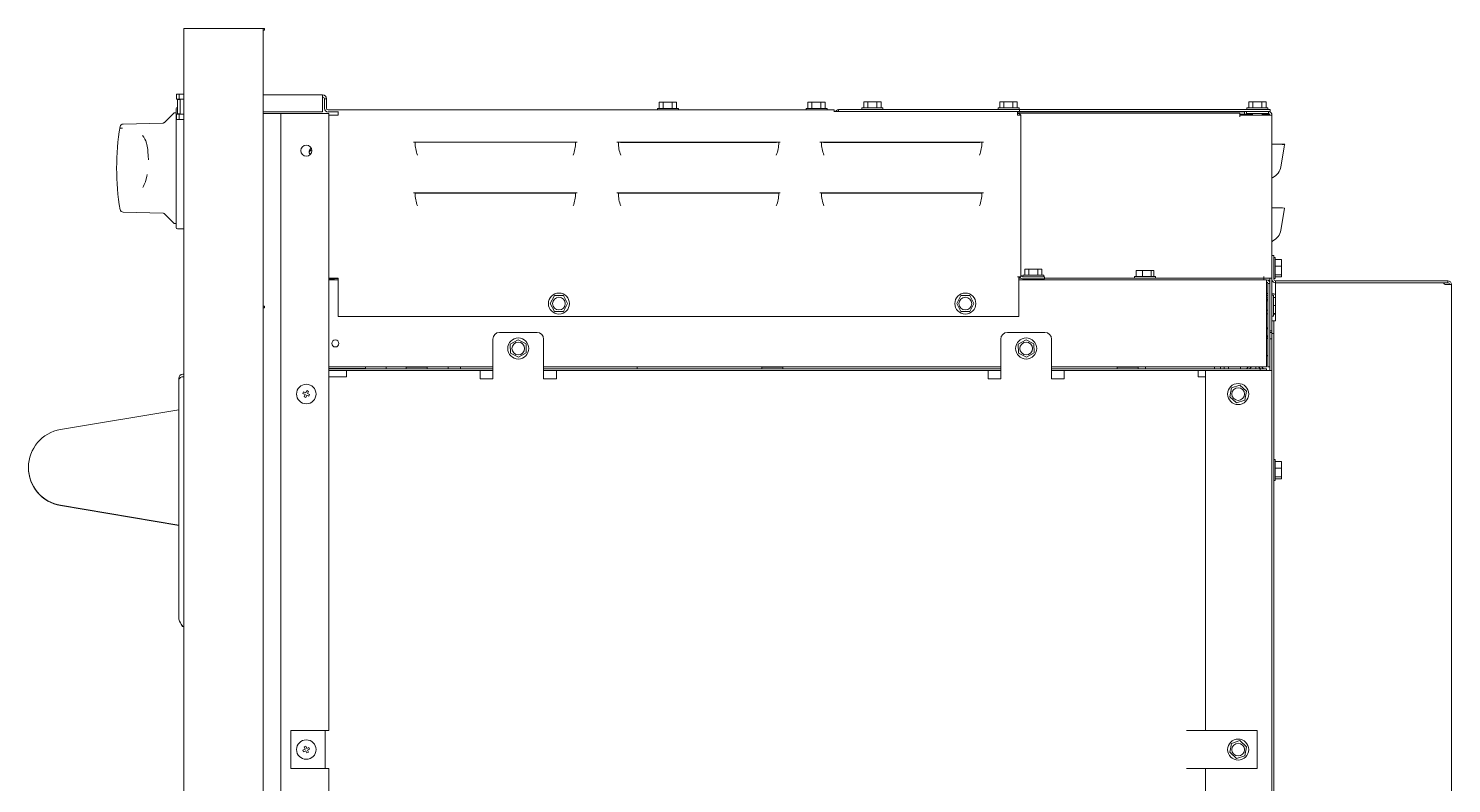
# Model space of a CAD drawing. Header units: millimetres. Extents: x 60499 to 556746, y 248297 to 497145.
# Drawn here: x 104250 to 127779, y 434825 to 447311 of the extents above; entities that cross this region are included whole.
import ezdxf

# ---------------------------------------------------------------- set-up
doc = ezdxf.new("R2010")
doc.units = ezdxf.units.MM

msp = doc.modelspace()

# ---------------------------------------------------------------- linework, layer by layer
at = {"color": 7, "lineweight": 13, "ltscale": 0.000269131}
msp.add_line((106829, 447311), (106820, 447311), dxfattribs=at)
at = {"color": 7, "lineweight": 13, "ltscale": 0.03937}
for p, q in [((106820, 422707), (106820, 447311)), ((107097, 447311), (108129, 447311)), ((108129, 422707), (108129, 447311)), ((109114, 446212), (108129, 446212)), ((106692, 445985), (106692, 445189)), ((106692, 445985), (106692, 445189)), ((109114, 445930), (108129, 445930)), ((108423, 445904), (108423, 430613)), ((108449, 445904), (109216, 445904)), ((117571, 445963), (109206, 445963)), ((109216, 435702), (109216, 445904)), ((117571, 445936), (120602, 445936)), ((120635, 445970), (117641, 445970)), ((120635, 445936), (117641, 445936)), ((124357, 445930), (120627, 445930)), ((120627, 445911), (124279, 445911)), ((124779, 445970), (120635, 445970)), ((124779, 445936), (120635, 445936)), ((120660, 445877), (120660, 443206)), ((124810, 443183), (124810, 445877)), ((105813, 445730), (106476, 445745)), ((113105, 445430), (110834, 445430)), ((116622, 445430), (114036, 445430)), ((116465, 445430), (114193, 445430)), ((116465, 445425), (114193, 445425)), ((119981, 445430), (117395, 445430)), ((119824, 445430), (117552, 445430)), ((119824, 445425), (117552, 445425)), ((106692, 445189), (106692, 444018)), ((106692, 445189), (106692, 444018)), ((113262, 444591), (110677, 444591)), ((113105, 444591), (110834, 444591)), ((113105, 444585), (110834, 444585)), ((116622, 444591), (114036, 444591)), ((116465, 444591), (114193, 444591)), ((116465, 444585), (114193, 444585)), ((119981, 444591), (117395, 444591)), ((119824, 444591), (117552, 444591)), ((119824, 444585), (117552, 444585)), ((105813, 444272), (106476, 444257)), ((124718, 443153), (120627, 443153)), ((124676, 443183), (121047, 443183)), ((124718, 441776), (124718, 443094)), ((124743, 443094), (124743, 441717)), ((124776, 443183), (124776, 442310)), ((124776, 443094), (124776, 441717)), ((124810, 443183), (124810, 442476)), ((124868, 443139), (127716, 443139)), ((124868, 443106), (127716, 443106)), ((124868, 443106), (127650, 443106)), ((127779, 443076), (127779, 425774)), ((109368, 442550), (120627, 442550)), ((124806, 423371), (124806, 442266)), ((124839, 442266), (124839, 423371)), ((111928, 441717), (109216, 441717)), ((111928, 441685), (109216, 441685)), ((109216, 441655), (111928, 441655)), ((111718, 441655), (109506, 441655)), ((120326, 441717), (112768, 441717)), ((120326, 441685), (112768, 441685)), ((112768, 441655), (120326, 441655)), ((120116, 441655), (112978, 441655)), ((124718, 441717), (121166, 441717)), ((124615, 441685), (121166, 441685)), ((121166, 441655), (123712, 441655)), ((123588, 441655), (121376, 441655)), ((123712, 441655), (123712, 435702)), ((123712, 441655), (124720, 441655)), ((124806, 441655), (124806, 423210)), ((106735, 441526), (106735, 437571)), ((106735, 441006), (104779, 440678)), ((106735, 439098), (104779, 439426)), ((106735, 439093), (104779, 439421)), ((109216, 429823), (109216, 435072)), ((123712, 435072), (123712, 429823))]:
    msp.add_line(p, q, dxfattribs=at)
at = {"color": 7, "lineweight": 13, "ltscale": 0.007981}
msp.add_line((107097, 447311), (106829, 447311), dxfattribs=at)
at = {"color": 7, "lineweight": 13, "ltscale": 0.000674751}
for p, q in [((108129, 447310), (108151, 447310)), ((108129, 447280), (108151, 447280)), ((108151, 442720), (108129, 442720)), ((108151, 442691), (108129, 442691))]:
    msp.add_line(p, q, dxfattribs=at)
at = {"color": 7, "lineweight": 13, "ltscale": 0.000887473}
msp.add_line((108151, 447280), (108151, 447310), dxfattribs=at)
at = {"color": 7, "lineweight": 13, "ltscale": 0.002425}
for p, q in [((106700, 446226), (106700, 446144)), ((106742, 446226), (106742, 446144))]:
    msp.add_line(p, q, dxfattribs=at)
at = {"color": 7, "lineweight": 13, "ltscale": 0.00125}
for p, q in [((106700, 446226), (106742, 446226)), ((106742, 446144), (106700, 446144)), ((106758, 446136), (106716, 446136)), ((106700, 445892), (106742, 445892)), ((106758, 445900), (106716, 445900)), ((106742, 445808), (106700, 445808))]:
    msp.add_line(p, q, dxfattribs=at)
at = {"color": 7, "lineweight": 13, "ltscale": 0.006595}
msp.add_line((106716, 446136), (106716, 445915), dxfattribs=at)
at = {"color": 7, "lineweight": 13, "ltscale": 0.002318}
for p, q in [((106742, 446226), (106820, 446226)), ((106820, 446144), (106742, 446144)), ((106820, 445892), (106742, 445892)), ((106820, 445808), (106742, 445808))]:
    msp.add_line(p, q, dxfattribs=at)
at = {"color": 7, "lineweight": 13, "ltscale": 0.0075}
msp.add_line((106758, 446144), (106758, 445892), dxfattribs=at)
at = {"color": 7, "lineweight": 13, "ltscale": 0.001865}
for p, q in [((109114, 446212), (109114, 446149)), ((127779, 443076), (127716, 443076))]:
    msp.add_line(p, q, dxfattribs=at)
at = {"color": 7, "lineweight": 13, "ltscale": 0.006535}
msp.add_line((109114, 445930), (109114, 446149), dxfattribs=at)
at = {"color": 7, "lineweight": 13, "ltscale": 0.000990019}
for p, q in [((109177, 446149), (109143, 446149)), ((117571, 445930), (117571, 445963)), ((124839, 442476), (124806, 442476)), ((124839, 442266), (124806, 442266))]:
    msp.add_line(p, q, dxfattribs=at)
at = {"color": 7, "lineweight": 13, "ltscale": 0.00467}
for p, q in [((109143, 446149), (109143, 445992)), ((109177, 446149), (109177, 445992))]:
    msp.add_line(p, q, dxfattribs=at)
at = {"color": 7, "lineweight": 13, "ltscale": 0.006635}
for p, q in [((106493, 445753), (106651, 445910)), ((106493, 444250), (106651, 444092))]:
    msp.add_line(p, q, dxfattribs=at)
at = {"color": 7, "lineweight": 13, "ltscale": 0.000727806}
for p, q in [((106668, 445918), (106692, 445918)), ((106668, 444085), (106692, 444084))]:
    msp.add_line(p, q, dxfattribs=at)
at = {"color": 7, "lineweight": 13, "ltscale": 0.0025}
for p, q in [((106700, 445892), (106700, 445808)), ((106742, 445892), (106742, 445808)), ((108339, 445904), (108423, 445904))]:
    msp.add_line(p, q, dxfattribs=at)
at = {"color": 7, "lineweight": 13, "ltscale": 8.57988e-05}
msp.add_line((106713, 446006), (106716, 446006), dxfattribs=at)
at = {"color": 7, "lineweight": 13, "ltscale": 0.000430009}
msp.add_line((106716, 445915), (106716, 445900), dxfattribs=at)
at = {"color": 7, "lineweight": 13, "ltscale": 0.000749963}
for p, q in [((108154, 445904), (108129, 445904)), ((108449, 445904), (108423, 445904)), ((110618, 445430), (110643, 445430)), ((110643, 445430), (110618, 445430)), ((113977, 445430), (114002, 445430)), ((114002, 445430), (113977, 445430)), ((116680, 445430), (116655, 445430)), ((116655, 445430), (116680, 445430)), ((117336, 445430), (117362, 445430)), ((117362, 445430), (117336, 445430)), ((120015, 445430), (120040, 445430)), ((120040, 445430), (120015, 445430)), ((110643, 444591), (110618, 444591)), ((110643, 444591), (110618, 444591)), ((113977, 444591), (114002, 444591)), ((114002, 444591), (113977, 444591)), ((116680, 444591), (116655, 444591)), ((116655, 444591), (116680, 444591)), ((117336, 444591), (117362, 444591)), ((117362, 444591), (117336, 444591)), ((120040, 444591), (120015, 444591)), ((120015, 444591), (120040, 444591)), ((124676, 443183), (124676, 443208)), ((124676, 443208), (124676, 443183)), ((124751, 443149), (124776, 443149)), ((124743, 442809), (124718, 442809)), ((124743, 442650), (124718, 442650)), ((124718, 442182), (124743, 442182))]:
    msp.add_line(p, q, dxfattribs=at)
at = {"color": 7, "lineweight": 13, "ltscale": 0.005525}
msp.add_line((108154, 445904), (108339, 445904), dxfattribs=at)
at = {"color": 7, "lineweight": 13, "ltscale": 0.004824}
msp.add_line((109368, 445930), (109206, 445930), dxfattribs=at)
at = {"color": 7, "lineweight": 13, "ltscale": 0.0014}
for p, q in [((109263, 445877), (109216, 445877)), ((109216, 443180), (109263, 443180))]:
    msp.add_line(p, q, dxfattribs=at)
at = {"color": 7, "lineweight": 13, "ltscale": 0.000753087}
for p, q in [((109288, 445877), (109263, 445877)), ((109288, 443180), (109263, 443180))]:
    msp.add_line(p, q, dxfattribs=at)
at = {"color": 7, "lineweight": 13, "ltscale": 0.000439501}
for p, q in [((109303, 445877), (109288, 445877)), ((109288, 443180), (109303, 443180))]:
    msp.add_line(p, q, dxfattribs=at)
at = {"color": 7, "lineweight": 13, "ltscale": 0.001341}
for p, q in [((109303, 445877), (109348, 445877)), ((109303, 443180), (109348, 443180))]:
    msp.add_line(p, q, dxfattribs=at)
at = {"color": 7, "lineweight": 13, "ltscale": 0.000591849}
for p, q in [((109368, 445877), (109348, 445877)), ((109348, 443180), (109368, 443180))]:
    msp.add_line(p, q, dxfattribs=at)
at = {"color": 7, "lineweight": 13, "ltscale": 0.00175}
for p, q in [((109368, 445936), (109368, 445877)), ((120602, 445936), (120602, 445877)), ((120602, 445877), (120660, 445877)), ((124810, 445877), (124751, 445877)), ((120602, 443206), (120660, 443206)), ((124718, 443153), (124718, 443094)), ((124810, 443183), (124751, 443183)), ((124718, 441776), (124718, 441717))]:
    msp.add_line(p, q, dxfattribs=at)
at = {"color": 7, "lineweight": 13, "ltscale": 0.005087}
for p, q in [((114819, 445989), (114649, 445989)), ((117277, 445989), (117106, 445989)), ((118201, 445996), (118030, 445996)), ((120451, 445996), (120281, 445996)), ((124567, 445996), (124396, 445996))]:
    msp.add_line(p, q, dxfattribs=at)
at = {"color": 7, "lineweight": 13, "ltscale": 0.000775014}
for p, q in [((114649, 445963), (114649, 445989)), ((114996, 445963), (114996, 445989)), ((117106, 445963), (117106, 445989)), ((117454, 445963), (117454, 445989))]:
    msp.add_line(p, q, dxfattribs=at)
at = {"color": 7, "lineweight": 13, "ltscale": 0.001454}
for p, q in [((114697, 445963), (114649, 445963)), ((117155, 445963), (117106, 445963)), ((118079, 445970), (118030, 445970)), ((120329, 445970), (120281, 445970)), ((124444, 445970), (124396, 445970))]:
    msp.add_line(p, q, dxfattribs=at)
at = {"color": 7, "lineweight": 13, "ltscale": 0.003}
for p, q in [((114680, 445989), (114680, 446090)), ((114746, 445989), (114746, 446090)), ((114894, 445989), (114894, 446090)), ((114965, 445989), (114965, 446090)), ((117137, 445989), (117137, 446090)), ((117203, 445989), (117203, 446090)), ((117351, 445989), (117351, 446090)), ((117422, 445989), (117422, 446090)), ((118061, 445996), (118061, 446096)), ((118127, 445996), (118127, 446096)), ((118275, 445996), (118275, 446096)), ((118346, 445996), (118346, 446096)), ((120312, 445996), (120312, 446096)), ((120378, 445996), (120378, 446096)), ((120526, 445996), (120526, 446096)), ((120597, 445996), (120597, 446096)), ((124427, 445996), (124427, 446096)), ((124493, 445996), (124493, 446096)), ((124641, 445996), (124641, 446096)), ((124712, 445996), (124712, 446096)), ((120721, 443232), (120721, 443333)), ((120790, 443232), (120790, 443333)), ((120938, 443232), (120938, 443333)), ((121006, 443232), (121006, 443333)), ((122566, 443209), (122566, 443310)), ((122671, 443209), (122671, 443310)), ((122812, 443209), (122812, 443310)), ((122855, 443209), (122855, 443310)), ((124865, 443493), (124966, 443493)), ((124865, 443493), (124966, 443493)), ((124865, 443379), (124966, 443379)), ((124865, 443236), (124966, 443236)), ((124865, 443206), (124966, 443206)), ((124865, 440152), (124966, 440152)), ((124865, 440039), (124966, 440039)), ((124865, 439896), (124966, 439896)), ((124865, 439864), (124966, 439864))]:
    msp.add_line(p, q, dxfattribs=at)
at = {"color": 7, "lineweight": 13, "ltscale": 0.001981}
for p, q in [((114680, 446090), (114746, 446090)), ((117137, 446090), (117203, 446090)), ((118061, 446096), (118127, 446096)), ((120312, 446096), (120378, 446096)), ((124427, 446096), (124493, 446096))]:
    msp.add_line(p, q, dxfattribs=at)
at = {"color": 7, "lineweight": 13, "ltscale": 0.003633}
for p, q in [((114819, 445963), (114697, 445963)), ((117277, 445963), (117155, 445963)), ((118201, 445970), (118079, 445970)), ((120451, 445970), (120329, 445970)), ((124567, 445970), (124444, 445970))]:
    msp.add_line(p, q, dxfattribs=at)
at = {"color": 7, "lineweight": 13, "ltscale": 0.004404}
for p, q in [((114746, 446090), (114894, 446090)), ((117203, 446090), (117351, 446090)), ((118127, 446096), (118275, 446096)), ((120378, 446096), (120526, 446096)), ((124493, 446096), (124641, 446096))]:
    msp.add_line(p, q, dxfattribs=at)
at = {"color": 7, "lineweight": 13, "ltscale": 0.005263}
for p, q in [((114819, 445989), (114996, 445989)), ((117277, 445989), (117454, 445989)), ((118201, 445996), (118377, 445996)), ((120451, 445996), (120628, 445996)), ((124567, 445996), (124743, 445996))]:
    msp.add_line(p, q, dxfattribs=at)
at = {"color": 7, "lineweight": 13, "ltscale": 0.003684}
for p, q in [((114943, 445963), (114819, 445963)), ((117400, 445963), (117277, 445963)), ((118324, 445970), (118201, 445970)), ((120575, 445970), (120451, 445970)), ((124690, 445970), (124567, 445970))]:
    msp.add_line(p, q, dxfattribs=at)
at = {"color": 7, "lineweight": 13, "ltscale": 0.002113}
for p, q in [((114894, 446090), (114965, 446090)), ((117351, 446090), (117422, 446090)), ((118275, 446096), (118346, 446096)), ((120526, 446096), (120597, 446096)), ((124641, 446096), (124712, 446096))]:
    msp.add_line(p, q, dxfattribs=at)
at = {"color": 7, "lineweight": 13, "ltscale": 0.001578}
for p, q in [((114996, 445963), (114943, 445963)), ((117453, 445963), (117400, 445963)), ((118377, 445970), (118324, 445970)), ((120628, 445970), (120575, 445970)), ((124743, 445970), (124690, 445970))]:
    msp.add_line(p, q, dxfattribs=at)
at = {"color": 7, "lineweight": 13, "ltscale": 0.000651454}
msp.add_line((117610, 445952), (117594, 445937), dxfattribs=at)
at = {"color": 7, "lineweight": 13, "ltscale": 0.001}
for p, q in [((117641, 445936), (117641, 445970)), ((120627, 445936), (120627, 445902)), ((120635, 445970), (120635, 445936)), ((124779, 445970), (124779, 445936)), ((116622, 445430), (116655, 445430)), ((117395, 445430), (117362, 445430)), ((119981, 445430), (120015, 445430)), ((110677, 444591), (110643, 444591)), ((116622, 444591), (116655, 444591)), ((117395, 444591), (117362, 444591)), ((119981, 444591), (120015, 444591)), ((124776, 443094), (124743, 443094)), ((124776, 441717), (124743, 441717))]:
    msp.add_line(p, q, dxfattribs=at)
at = {"color": 7, "lineweight": 13, "ltscale": 0.000774954}
for p, q in [((118030, 445970), (118030, 445996)), ((118377, 445970), (118377, 445996)), ((120281, 445970), (120281, 445996)), ((120628, 445970), (120628, 445996)), ((124396, 445970), (124396, 445996)), ((124743, 445970), (124743, 445996)), ((124839, 443523), (124865, 443523)), ((124839, 443523), (124865, 443523)), ((120690, 443206), (120690, 443232)), ((121037, 443206), (121037, 443232)), ((122537, 443183), (122537, 443209)), ((122884, 443183), (122884, 443209)), ((124839, 443176), (124865, 443176)), ((124839, 443176), (124865, 443176)), ((110494, 441685), (110494, 441711)), ((110842, 441685), (110842, 441711)), ((116373, 441685), (116373, 441711)), ((116721, 441685), (116721, 441711)), ((116721, 441685), (116721, 441711)), ((122252, 441685), (122252, 441711)), ((122600, 441685), (122600, 441711)), ((122600, 441685), (122600, 441711)), ((124839, 440182), (124865, 440182)), ((124839, 439834), (124865, 439834))]:
    msp.add_line(p, q, dxfattribs=at)
at = {"color": 7, "lineweight": 13, "ltscale": 0.000750204}
for p, q in [((120602, 445936), (120627, 445936)), ((120602, 445902), (120627, 445902)), ((113321, 445430), (113296, 445430)), ((113296, 445430), (113321, 445430)), ((113296, 444591), (113321, 444591)), ((113296, 444591), (113321, 444591)), ((120627, 443206), (120602, 443206)), ((124718, 442894), (124743, 442894)), ((124743, 442855), (124718, 442855)), ((124743, 442855), (124718, 442855)), ((124718, 442828), (124743, 442828)), ((124718, 442828), (124743, 442828)), ((124743, 442593), (124718, 442593))]:
    msp.add_line(p, q, dxfattribs=at)
at = {"color": 7, "lineweight": 13, "ltscale": 0.000999991}
for p, q in [((124279, 445911), (124279, 445877)), ((124357, 445896), (124357, 445930)), ((124390, 445936), (124390, 445902)), ((124751, 445936), (124751, 445902)), ((121047, 443206), (121047, 443173))]:
    msp.add_line(p, q, dxfattribs=at)
at = {"color": 7, "lineweight": 13, "ltscale": 0.002325}
msp.add_line((124357, 445896), (124279, 445896), dxfattribs=at)
at = {"color": 7, "lineweight": 13, "ltscale": 0.01405}
msp.add_line((124279, 445877), (124751, 445877), dxfattribs=at)
at = {"color": 7, "lineweight": 13, "ltscale": 0.000750024}
for p, q in [((124279, 445852), (124279, 445877)), ((124490, 445902), (124490, 445877)), ((124649, 445902), (124649, 445877))]:
    msp.add_line(p, q, dxfattribs=at)
at = {"color": 7, "lineweight": 13, "ltscale": 0.003953}
msp.add_line((124357, 445896), (124490, 445896), dxfattribs=at)
at = {"color": 7, "lineweight": 13, "ltscale": 0.000557486}
msp.add_line((124357, 445896), (124357, 445877), dxfattribs=at)
at = {"color": 7, "lineweight": 13, "ltscale": 0.000556165}
msp.add_line((124357, 445877), (124357, 445896), dxfattribs=at)
at = {"color": 7, "lineweight": 13, "ltscale": 0.01075}
for p, q in [((124390, 445902), (124751, 445902)), ((121047, 443206), (120686, 443206)), ((121047, 443173), (120686, 443173))]:
    msp.add_line(p, q, dxfattribs=at)
at = {"color": 7, "lineweight": 13, "ltscale": 0.003548}
msp.add_line((124649, 445896), (124768, 445896), dxfattribs=at)
at = {"color": 7, "lineweight": 13, "ltscale": 0.000199986}
for p, q in [((110643, 445430), (110643, 445424)), ((113296, 445424), (113296, 445430)), ((114002, 445430), (114002, 445424)), ((116655, 445424), (116655, 445430)), ((117362, 445430), (117362, 445424)), ((120015, 445424), (120015, 445430)), ((110643, 444591), (110643, 444584)), ((113296, 444584), (113296, 444591)), ((114002, 444591), (114002, 444584)), ((116655, 444584), (116655, 444591)), ((117362, 444591), (117362, 444584)), ((120015, 444584), (120015, 444591))]:
    msp.add_line(p, q, dxfattribs=at)
at = {"color": 7, "lineweight": 13, "ltscale": 0.005675}
for p, q in [((110643, 445430), (110834, 445430)), ((113105, 445430), (113296, 445430))]:
    msp.add_line(p, q, dxfattribs=at)
at = {"color": 7, "lineweight": 13, "ltscale": 0.000999871}
for p, q in [((114036, 445430), (114002, 445430)), ((113262, 444591), (113296, 444591)), ((114036, 444591), (114002, 444591))]:
    msp.add_line(p, q, dxfattribs=at)
at = {"color": 7, "lineweight": 13, "ltscale": 0.004675}
for p, q in [((114193, 445430), (114036, 445430)), ((116465, 445430), (116622, 445430)), ((117552, 445430), (117395, 445430)), ((119824, 445430), (119981, 445430)), ((110834, 444591), (110677, 444591)), ((113105, 444591), (113262, 444591)), ((114193, 444591), (114036, 444591)), ((116465, 444591), (116622, 444591)), ((117552, 444591), (117395, 444591)), ((119824, 444591), (119981, 444591))]:
    msp.add_line(p, q, dxfattribs=at)
at = {"color": 7, "lineweight": 13, "ltscale": 0.000493568}
for p, q in [((124810, 445397), (124827, 445397)), ((124810, 444347), (124827, 444347))]:
    msp.add_line(p, q, dxfattribs=at)
at = {"color": 7, "lineweight": 13, "ltscale": 0.000889816}
for p, q in [((124856, 445397), (124827, 445397)), ((124856, 444347), (124827, 444347))]:
    msp.add_line(p, q, dxfattribs=at)
at = {"color": 7, "lineweight": 13, "ltscale": 0.004209}
for p, q in [((124845, 445397), (124986, 445397)), ((124986, 445397), (124845, 445397)), ((124986, 444347), (124845, 444347)), ((124845, 444347), (124986, 444347)), ((124845, 444347), (124986, 444347)), ((124986, 444347), (124845, 444347))]:
    msp.add_line(p, q, dxfattribs=at)
at = {"color": 7, "lineweight": 13, "ltscale": 0.002536}
msp.add_line((124856, 445397), (124942, 445397), dxfattribs=at)
at = {"color": 7, "lineweight": 13, "ltscale": 0.000402883}
for p, q in [((124856, 445397), (124870, 445397)), ((124856, 444347), (124870, 444347))]:
    msp.add_line(p, q, dxfattribs=at)
at = {"color": 7, "lineweight": 13, "ltscale": 0.009789}
for p, q in [((125012, 445348), (124955, 445024)), ((125012, 444298), (124955, 443974))]:
    msp.add_line(p, q, dxfattribs=at)
at = {"color": 7, "lineweight": 13, "ltscale": 0.001015}
msp.add_line((124986, 445397), (125020, 445397), dxfattribs=at)
at = {"color": 7, "lineweight": 13, "ltscale": 0.000987175}
for p, q in [((124986, 445397), (125019, 445391)), ((124986, 445397), (125019, 445391)), ((124986, 444347), (125019, 444341)), ((124986, 444347), (125019, 444341)), ((124986, 444347), (125019, 444341)), ((124986, 444347), (125019, 444341))]:
    msp.add_line(p, q, dxfattribs=at)
at = {"color": 7, "lineweight": 13, "ltscale": 0.001305}
for p, q in [((125019, 445391), (125012, 445348)), ((125019, 444341), (125012, 444298))]:
    msp.add_line(p, q, dxfattribs=at)
at = {"color": 7, "lineweight": 13, "ltscale": 0.000176335}
msp.add_line((125020, 445397), (125019, 445391), dxfattribs=at)
at = {"color": 7, "lineweight": 13, "ltscale": 1.28805e-05}
for p, q in [((125019, 445391), (125019, 445391)), ((125019, 445391), (125019, 445391)), ((125019, 444341), (125019, 444341)), ((125019, 444341), (125019, 444341)), ((125019, 444341), (125019, 444341)), ((125019, 444341), (125019, 444341))]:
    msp.add_line(p, q, dxfattribs=at)
at = {"color": 7, "lineweight": 13, "ltscale": 0.003174}
msp.add_line((106713, 443997), (106820, 443995), dxfattribs=at)
msp.add_line((106713, 443997), (106820, 443995), dxfattribs=at)
at = {"color": 7, "lineweight": 13, "ltscale": 0.000864825}
msp.add_line((124839, 443559), (124810, 443559), dxfattribs=at)
at = {"color": 7, "lineweight": 13, "ltscale": 0.011635}
msp.add_line((124839, 443169), (124839, 443559), dxfattribs=at)
at = {"color": 7, "lineweight": 13, "ltscale": 0.000845421}
msp.add_line((124839, 443495), (124839, 443523), dxfattribs=at)
at = {"color": 7, "lineweight": 13, "ltscale": 0.010241}
msp.add_line((124865, 443179), (124865, 443523), dxfattribs=at)
at = {"color": 7, "lineweight": 13, "ltscale": 0.002055}
msp.add_line((120721, 443333), (120790, 443333), dxfattribs=at)
at = {"color": 7, "lineweight": 13, "ltscale": 0.004405}
for p, q in [((120790, 443333), (120938, 443333)), ((112947, 442894), (112878, 442763)), ((113095, 442893), (112947, 442894)), ((113163, 442762), (113095, 442893)), ((119667, 442894), (119597, 442763)), ((119815, 442893), (119667, 442894)), ((119883, 442762), (119815, 442893)), ((112878, 442763), (112946, 442632)), ((112946, 442632), (113094, 442631)), ((113094, 442631), (113163, 442762)), ((119597, 442763), (119665, 442632)), ((119665, 442632), (119813, 442631)), ((119813, 442631), (119883, 442762)), ((112345, 442162), (112215, 442090)), ((112477, 442096), (112345, 442162)), ((120743, 442162), (120613, 442090)), ((120875, 442096), (120743, 442162)), ((112215, 442090), (112218, 441942)), ((112218, 441942), (112351, 441876)), ((112351, 441876), (112480, 441948)), ((112480, 441948), (112477, 442096)), ((120613, 442090), (120617, 441942)), ((120617, 441942), (120749, 441876)), ((120749, 441876), (120879, 441948)), ((120879, 441948), (120875, 442096)), ((124279, 441414), (124139, 441367)), ((124386, 441311), (124279, 441414)), ((124139, 441367), (124115, 441220)), ((124115, 441220), (124222, 441118)), ((124362, 441165), (124386, 441311)), ((124222, 441118), (124362, 441165)), ((124279, 435535), (124139, 435488)), ((124386, 435432), (124279, 435535)), ((124139, 435488), (124115, 435342)), ((124115, 435342), (124222, 435239)), ((124222, 435239), (124362, 435286)), ((124362, 435286), (124386, 435432))]:
    msp.add_line(p, q, dxfattribs=at)
at = {"color": 7, "lineweight": 13, "ltscale": 0.002041}
msp.add_line((120938, 443333), (121006, 443333), dxfattribs=at)
at = {"color": 7, "lineweight": 13, "ltscale": 0.003139}
msp.add_line((122566, 443310), (122671, 443310), dxfattribs=at)
at = {"color": 7, "lineweight": 13, "ltscale": 0.004195}
msp.add_line((122671, 443310), (122812, 443310), dxfattribs=at)
at = {"color": 7, "lineweight": 13, "ltscale": 0.001277}
msp.add_line((122812, 443310), (122855, 443310), dxfattribs=at)
at = {"color": 7, "lineweight": 13, "ltscale": 0.003273}
msp.add_line((124839, 443385), (124839, 443495), dxfattribs=at)
at = {"color": 7, "lineweight": 13, "ltscale": 0.003892}
msp.add_line((124839, 443254), (124839, 443385), dxfattribs=at)
at = {"color": 7, "lineweight": 13, "ltscale": 0.0034}
msp.add_line((124966, 443493), (124966, 443379), dxfattribs=at)
at = {"color": 7, "lineweight": 13, "ltscale": 0.004236}
msp.add_line((124966, 443379), (124966, 443236), dxfattribs=at)
at = {"color": 7, "lineweight": 13, "ltscale": 0.002725}
msp.add_line((109216, 443170), (109308, 443170), dxfattribs=at)
at = {"color": 7, "lineweight": 13, "ltscale": 0.004525}
msp.add_line((109368, 443153), (109216, 443153), dxfattribs=at)
at = {"color": 7, "lineweight": 13, "ltscale": 0.000276881}
msp.add_line((109308, 443170), (109308, 443180), dxfattribs=at)
at = {"color": 7, "lineweight": 13, "ltscale": 0.000114861}
msp.add_line((109312, 443177), (109308, 443177), dxfattribs=at)
at = {"color": 7, "lineweight": 13, "ltscale": 0.000694455}
msp.add_line((109335, 443177), (109312, 443177), dxfattribs=at)
at = {"color": 7, "lineweight": 13, "ltscale": 0.000530333}
msp.add_line((109335, 443177), (109353, 443177), dxfattribs=at)
at = {"color": 7, "lineweight": 13, "ltscale": 0.000460407}
msp.add_line((109368, 443177), (109353, 443177), dxfattribs=at)
at = {"color": 7, "lineweight": 13, "ltscale": 0.01875}
for p, q in [((109368, 442550), (109368, 443180)), ((124868, 443106), (124868, 442476)), ((108586, 435702), (108586, 435072)), ((109216, 435702), (108586, 435702)), ((109158, 435072), (109158, 435702)), ((123936, 435702), (124566, 435702)), ((124566, 435072), (124566, 435702)), ((109216, 435072), (108586, 435072)), ((123936, 435072), (124566, 435072))]:
    msp.add_line(p, q, dxfattribs=at)
at = {"color": 7, "lineweight": 13, "ltscale": 0.019541}
msp.add_line((120627, 443206), (120627, 442550), dxfattribs=at)
at = {"color": 7, "lineweight": 13, "ltscale": 0.000764622}
msp.add_line((120652, 443183), (120627, 443183), dxfattribs=at)
at = {"color": 7, "lineweight": 13, "ltscale": 0.005184}
msp.add_line((120864, 443232), (120690, 443232), dxfattribs=at)
at = {"color": 7, "lineweight": 13, "ltscale": 0.001522}
msp.add_line((120741, 443206), (120690, 443206), dxfattribs=at)
at = {"color": 7, "lineweight": 13, "ltscale": 0.003662}
msp.add_line((120864, 443206), (120741, 443206), dxfattribs=at)
at = {"color": 7, "lineweight": 13, "ltscale": 0.000591188}
for p, q in [((120784, 443173), (120784, 443153)), ((120943, 443173), (120943, 443153))]:
    msp.add_line(p, q, dxfattribs=at)
at = {"color": 7, "lineweight": 13, "ltscale": 0.005166}
msp.add_line((120864, 443232), (121037, 443232), dxfattribs=at)
at = {"color": 7, "lineweight": 13, "ltscale": 0.003657}
msp.add_line((120987, 443206), (120864, 443206), dxfattribs=at)
at = {"color": 7, "lineweight": 13, "ltscale": 0.001509}
msp.add_line((121037, 443206), (120987, 443206), dxfattribs=at)
at = {"color": 7, "lineweight": 13, "ltscale": 0.001545}
for p, q in [((122537, 443209), (122588, 443209)), ((122588, 443183), (122537, 443183))]:
    msp.add_line(p, q, dxfattribs=at)
at = {"color": 7, "lineweight": 13, "ltscale": 0.008805}
msp.add_line((122884, 443209), (122588, 443209), dxfattribs=at)
at = {"color": 7, "lineweight": 13, "ltscale": 0.003671}
msp.add_line((122712, 443183), (122588, 443183), dxfattribs=at)
at = {"color": 7, "lineweight": 13, "ltscale": 0.003647}
msp.add_line((122834, 443183), (122712, 443183), dxfattribs=at)
at = {"color": 7, "lineweight": 13, "ltscale": 0.001487}
msp.add_line((122884, 443183), (122834, 443183), dxfattribs=at)
at = {"color": 7, "lineweight": 13, "ltscale": 0.002225}
for p, q in [((124676, 443183), (124751, 443183)), ((111718, 441594), (111718, 441519)), ((112978, 441519), (112978, 441594)), ((120116, 441594), (120116, 441519)), ((121376, 441519), (121376, 441594))]:
    msp.add_line(p, q, dxfattribs=at)
at = {"color": 7, "lineweight": 13, "ltscale": 0.000895042}
msp.add_line((124676, 443183), (124676, 443153), dxfattribs=at)
at = {"color": 7, "lineweight": 13, "ltscale": 0.000404658}
msp.add_line((124751, 443149), (124738, 443149), dxfattribs=at)
at = {"color": 7, "lineweight": 13, "ltscale": 0.000173013}
msp.add_line((124810, 443183), (124804, 443183), dxfattribs=at)
at = {"color": 7, "lineweight": 13, "ltscale": 0.002231}
msp.add_line((124839, 443179), (124839, 443254), dxfattribs=at)
at = {"color": 7, "lineweight": 13, "ltscale": 0.000109094}
for p, q in [((124839, 443176), (124839, 443179)), ((124865, 443179), (124865, 443176))]:
    msp.add_line(p, q, dxfattribs=at)
at = {"color": 7, "lineweight": 13, "ltscale": 0.000989959}
for p, q in [((124868, 443139), (124868, 443106)), ((127716, 443139), (127716, 443106))]:
    msp.add_line(p, q, dxfattribs=at)
at = {"color": 7, "lineweight": 13, "ltscale": 0.000899728}
msp.add_line((124966, 443236), (124966, 443206), dxfattribs=at)
at = {"color": 7, "lineweight": 13, "ltscale": 0.000984252}
msp.add_line((127683, 443076), (127716, 443076), dxfattribs=at)
at = {"color": 7, "lineweight": 13, "ltscale": 0.001515}
msp.add_line((124810, 442852), (124810, 442903), dxfattribs=at)
at = {"color": 7, "lineweight": 13, "ltscale": 0.000775195}
for p, q in [((124810, 442903), (124836, 442903)), ((124810, 442556), (124836, 442556))]:
    msp.add_line(p, q, dxfattribs=at)
at = {"color": 7, "lineweight": 13, "ltscale": 0.003659}
msp.add_line((124810, 442729), (124810, 442852), dxfattribs=at)
at = {"color": 7, "lineweight": 13, "ltscale": 0.01035}
msp.add_line((124836, 442903), (124836, 442556), dxfattribs=at)
at = {"color": 7, "lineweight": 13, "ltscale": 0.000964548}
for p, q in [((124836, 442860), (124868, 442860)), ((124836, 442729), (124868, 442729)), ((124836, 442598), (124868, 442598)), ((124836, 442598), (124868, 442598))]:
    msp.add_line(p, q, dxfattribs=at)
at = {"color": 7, "lineweight": 13, "ltscale": 0.000887533}
msp.add_line((108151, 442720), (108151, 442691), dxfattribs=at)
at = {"color": 7, "lineweight": 13, "ltscale": 0.00366}
msp.add_line((124810, 442607), (124810, 442729), dxfattribs=at)
at = {"color": 7, "lineweight": 13, "ltscale": 0.001517}
msp.add_line((124810, 442556), (124810, 442607), dxfattribs=at)
at = {"color": 7, "lineweight": 13, "ltscale": 0.001656}
msp.add_line((124718, 442378), (124743, 442328), dxfattribs=at)
at = {"color": 7, "lineweight": 13, "ltscale": 0.00625}
for p, q in [((124806, 442266), (124806, 442476)), ((124839, 442266), (124839, 442476)), ((111718, 441519), (111928, 441519)), ((112768, 441519), (112978, 441519)), ((120116, 441519), (120326, 441519)), ((121166, 441519), (121376, 441519))]:
    msp.add_line(p, q, dxfattribs=at)
at = {"color": 7, "lineweight": 13, "ltscale": 0.000874917}
msp.add_line((124868, 442476), (124839, 442476), dxfattribs=at)
at = {"color": 7, "lineweight": 13, "ltscale": 0.019525}
for p, q in [((111928, 441519), (111928, 442175)), ((112768, 442175), (112768, 441519)), ((120326, 441519), (120326, 442175)), ((121166, 442175), (121166, 441519))]:
    msp.add_line(p, q, dxfattribs=at)
at = {"color": 7, "lineweight": 13, "ltscale": 0.0185}
for p, q in [((112037, 442285), (112659, 442285)), ((120435, 442285), (121057, 442285))]:
    msp.add_line(p, q, dxfattribs=at)
at = {"color": 7, "lineweight": 13, "ltscale": 0.000268891}
msp.add_line((124741, 442191), (124741, 442182), dxfattribs=at)
at = {"color": 7, "lineweight": 13, "ltscale": 0.000874677}
for p, q in [((124806, 442310), (124776, 442310)), ((124806, 442285), (124776, 442285)), ((124806, 442180), (124776, 442180))]:
    msp.add_line(p, q, dxfattribs=at)
at = {"color": 7, "lineweight": 13, "ltscale": 0.018115}
msp.add_line((109216, 441686), (109825, 441686), dxfattribs=at)
at = {"color": 7, "lineweight": 13, "ltscale": 0.0018}
for p, q in [((109506, 441655), (109506, 441594)), ((111718, 441655), (111718, 441594)), ((112978, 441594), (112978, 441655)), ((120116, 441594), (120116, 441655)), ((121376, 441594), (121376, 441655)), ((123588, 441594), (123588, 441655)), ((109408, 441550), (109469, 441550)), ((123625, 441550), (123685, 441550))]:
    msp.add_line(p, q, dxfattribs=at)
at = {"color": 7, "lineweight": 13, "ltscale": 0.00094995}
for p, q in [((109825, 441717), (109825, 441685)), ((110165, 441717), (110165, 441685)), ((122721, 441717), (122721, 441685)), ((123861, 441717), (123861, 441685))]:
    msp.add_line(p, q, dxfattribs=at)
at = {"color": 7, "lineweight": 13, "ltscale": 0.005726}
for p, q in [((110687, 441711), (110494, 441711)), ((116565, 441711), (116373, 441711)), ((122444, 441711), (122252, 441711))]:
    msp.add_line(p, q, dxfattribs=at)
at = {"color": 7, "lineweight": 13, "ltscale": 2.93161e-05}
msp.add_line((110495, 441685), (110494, 441685), dxfattribs=at)
at = {"color": 7, "lineweight": 13, "ltscale": 0.001897}
for p, q in [((110559, 441685), (110495, 441685)), ((116438, 441685), (116374, 441685))]:
    msp.add_line(p, q, dxfattribs=at)
at = {"color": 7, "lineweight": 13, "ltscale": 0.000174995}
for p, q in [((110526, 441711), (110526, 441717)), ((110609, 441711), (110609, 441717)), ((110756, 441711), (110756, 441717)), ((110810, 441711), (110810, 441717)), ((116405, 441711), (116405, 441717)), ((116487, 441711), (116487, 441717)), ((116634, 441711), (116634, 441717)), ((116689, 441711), (116689, 441717)), ((122284, 441711), (122284, 441717)), ((122366, 441711), (122366, 441717)), ((122513, 441711), (122513, 441717)), ((122568, 441711), (122568, 441717))]:
    msp.add_line(p, q, dxfattribs=at)
at = {"color": 7, "lineweight": 13, "ltscale": 0.0038}
for p, q in [((110687, 441685), (110559, 441685)), ((116565, 441685), (116438, 441685)), ((122444, 441685), (122317, 441685))]:
    msp.add_line(p, q, dxfattribs=at)
at = {"color": 7, "lineweight": 13, "ltscale": 0.004624}
for p, q in [((110687, 441711), (110842, 441711)), ((116565, 441711), (116721, 441711)), ((122444, 441711), (122600, 441711))]:
    msp.add_line(p, q, dxfattribs=at)
at = {"color": 7, "lineweight": 13, "ltscale": 0.003477}
for p, q in [((110804, 441685), (110687, 441685)), ((116682, 441685), (116565, 441685)), ((122561, 441685), (122444, 441685))]:
    msp.add_line(p, q, dxfattribs=at)
at = {"color": 7, "lineweight": 13, "ltscale": 0.001147}
for p, q in [((110842, 441685), (110804, 441685)), ((116721, 441685), (116682, 441685)), ((122600, 441685), (122561, 441685))]:
    msp.add_line(p, q, dxfattribs=at)
at = {"color": 7, "lineweight": 13, "ltscale": 0.000445268}
for p, q in [((111189, 441700), (111189, 441685)), ((111392, 441700), (111392, 441685))]:
    msp.add_line(p, q, dxfattribs=at)
at = {"color": 7, "lineweight": 13, "ltscale": 0.00095001}
for p, q in [((114312, 441717), (114312, 441685)), ((123961, 441717), (123961, 441685)), ((124091, 441685), (124091, 441717))]:
    msp.add_line(p, q, dxfattribs=at)
at = {"color": 7, "lineweight": 13, "ltscale": 2.95564e-05}
for p, q in [((116374, 441685), (116373, 441685)), ((122253, 441685), (122252, 441685))]:
    msp.add_line(p, q, dxfattribs=at)
at = {"color": 7, "lineweight": 13, "ltscale": 0.000174515}
for p, q in [((116689, 441711), (116689, 441717)), ((122568, 441711), (122568, 441717))]:
    msp.add_line(p, q, dxfattribs=at)
at = {"color": 7, "lineweight": 13, "ltscale": 0.001896}
msp.add_line((122317, 441685), (122253, 441685), dxfattribs=at)
at = {"color": 7, "lineweight": 13, "ltscale": 7.4732e-05}
msp.add_line((124290, 441685), (124290, 441687), dxfattribs=at)
msp.add_line((124290, 441685), (124290, 441687), dxfattribs=at)
at = {"color": 7, "lineweight": 13, "ltscale": 0.000655284}
msp.add_line((124544, 441707), (124540, 441685), dxfattribs=at)
at = {"color": 7, "lineweight": 13, "ltscale": 0.000645727}
msp.add_line((124542, 441685), (124544, 441707), dxfattribs=at)
at = {"color": 7, "lineweight": 13, "ltscale": 0.000875037}
for p, q in [((124615, 441655), (124615, 441685)), ((124717, 441655), (124717, 441685)), ((124717, 441655), (124717, 441685))]:
    msp.add_line(p, q, dxfattribs=at)
at = {"color": 7, "lineweight": 13, "ltscale": 0.003024}
msp.add_line((124717, 441685), (124615, 441685), dxfattribs=at)
at = {"color": 7, "lineweight": 13, "ltscale": 0.00255}
msp.add_line((124720, 441655), (124806, 441655), dxfattribs=at)
at = {"color": 7, "lineweight": 13, "ltscale": 0.001825}
msp.add_line((124776, 441717), (124776, 441655), dxfattribs=at)
at = {"color": 7, "lineweight": 13, "ltscale": 0.000346987}
msp.add_line((106735, 441526), (106747, 441526), dxfattribs=at)
at = {"color": 7, "lineweight": 13, "ltscale": 2.66772e-05}
msp.add_line((106800, 441552), (106801, 441552), dxfattribs=at)
at = {"color": 7, "lineweight": 13, "ltscale": 0.000549557}
for p, q in [((106801, 441593), (106820, 441593)), ((106820, 441552), (106801, 441552)), ((106820, 441552), (106801, 441552)), ((106820, 437420), (106801, 437420))]:
    msp.add_line(p, q, dxfattribs=at)
at = {"color": 7, "lineweight": 13, "ltscale": 0.004825}
msp.add_line((109216, 441550), (109378, 441550), dxfattribs=at)
at = {"color": 7, "lineweight": 13, "ltscale": 0.000900148}
msp.add_line((109408, 441550), (109378, 441550), dxfattribs=at)
at = {"color": 7, "lineweight": 13, "ltscale": 0.0011}
for p, q in [((109469, 441550), (109506, 441550)), ((123588, 441550), (123625, 441550))]:
    msp.add_line(p, q, dxfattribs=at)
at = {"color": 7, "lineweight": 13, "ltscale": 0.001325}
for p, q in [((109506, 441550), (109506, 441594)), ((123588, 441594), (123588, 441550))]:
    msp.add_line(p, q, dxfattribs=at)
at = {"color": 7, "lineweight": 13, "ltscale": 0.000799464}
msp.add_line((123685, 441550), (123712, 441550), dxfattribs=at)
at = {"color": 7, "lineweight": 13, "ltscale": 0.000874988}
for p, q in [((108799, 441301), (108787, 441274)), ((108888, 441231), (108899, 441258)), ((108787, 435379), (108799, 435352)), ((108899, 435395), (108888, 435422))]:
    msp.add_line(p, q, dxfattribs=at)
at = {"color": 7, "lineweight": 13, "ltscale": 0.001187}
for p, q in [((108787, 441274), (108824, 441258)), ((108824, 441258), (108808, 441221)), ((108863, 441274), (108878, 441310)), ((108899, 441258), (108863, 441274)), ((108824, 435395), (108787, 435379)), ((108808, 435431), (108824, 435395)), ((108863, 435379), (108899, 435395)), ((108878, 435343), (108863, 435379))]:
    msp.add_line(p, q, dxfattribs=at)
at = {"color": 7, "lineweight": 13, "ltscale": 0.001188}
for p, q in [((108836, 441285), (108799, 441301)), ((108835, 441210), (108851, 441247)), ((108851, 441322), (108836, 441285)), ((108851, 441247), (108888, 441231)), ((108799, 435352), (108836, 435368)), ((108851, 435406), (108835, 435443)), ((108836, 435368), (108851, 435331)), ((108888, 435422), (108851, 435406))]:
    msp.add_line(p, q, dxfattribs=at)
at = {"color": 7, "lineweight": 13, "ltscale": 0.000874846}
for p, q in [((108808, 441221), (108835, 441210)), ((108878, 441310), (108851, 441322)), ((108835, 435443), (108808, 435431)), ((108851, 435331), (108878, 435343))]:
    msp.add_line(p, q, dxfattribs=at)
at = {"color": 7, "lineweight": 13, "ltscale": 0.000799284}
msp.add_line((124839, 440155), (124839, 440182), dxfattribs=at)
at = {"color": 7, "lineweight": 13, "ltscale": 0.003235}
msp.add_line((124839, 440046), (124839, 440155), dxfattribs=at)
at = {"color": 7, "lineweight": 13, "ltscale": 0.003903}
msp.add_line((124839, 439915), (124839, 440046), dxfattribs=at)
at = {"color": 7, "lineweight": 13, "ltscale": 0.010223}
msp.add_line((124865, 439838), (124865, 440182), dxfattribs=at)
at = {"color": 7, "lineweight": 13, "ltscale": 0.003353}
msp.add_line((124966, 440152), (124966, 440039), dxfattribs=at)
at = {"color": 7, "lineweight": 13, "ltscale": 0.004255}
msp.add_line((124966, 440039), (124966, 439896), dxfattribs=at)
at = {"color": 7, "lineweight": 13, "ltscale": 0.002285}
msp.add_line((124839, 439838), (124839, 439915), dxfattribs=at)
at = {"color": 7, "lineweight": 13, "ltscale": 0.000127237}
for p, q in [((124839, 439834), (124839, 439838)), ((124865, 439838), (124865, 439834))]:
    msp.add_line(p, q, dxfattribs=at)
at = {"color": 7, "lineweight": 13, "ltscale": 0.000970675}
msp.add_line((124966, 439896), (124966, 439864), dxfattribs=at)
at = {"color": 7, "lineweight": 13, "ltscale": 0.001055}
msp.add_line((106779, 437453), (106793, 437420), dxfattribs=at)
at = {"color": 7, "lineweight": 13, "ltscale": 0.000208295}
msp.add_line((106793, 437420), (106800, 437423), dxfattribs=at)
at = {"color": 7, "lineweight": 13, "ltscale": 0.005842}
for p, q in [((123397, 435702), (123593, 435702)), ((123397, 435072), (123593, 435072))]:
    msp.add_line(p, q, dxfattribs=at)
at = {"color": 7, "lineweight": 13, "ltscale": 0.00403}
for p, q in [((123728, 435702), (123593, 435702)), ((123728, 435072), (123593, 435072))]:
    msp.add_line(p, q, dxfattribs=at)
at = {"color": 7, "lineweight": 13, "ltscale": 0.005007}
for p, q in [((123728, 435702), (123897, 435702)), ((123728, 435072), (123897, 435072))]:
    msp.add_line(p, q, dxfattribs=at)
at = {"color": 7, "lineweight": 13, "ltscale": 0.001167}
for p, q in [((123897, 435702), (123936, 435702)), ((123897, 435072), (123936, 435072))]:
    msp.add_line(p, q, dxfattribs=at)
at = {"color": 7, "lineweight": 13, "ltscale": 0.03937}
for points in [[(106213, 445363), (106207, 445390), (106200, 445416), (106188, 445450), (106175, 445481), (106158, 445511), (106137, 445540)], [(114193, 445425), (114108, 445425), (114037, 445427), (114008, 445429), (114004, 445430), (114003, 445430), (114002, 445430), (114002, 445430), (114002, 445430)], [(116465, 445425), (116550, 445425), (116620, 445427), (116649, 445429), (116654, 445430), (116655, 445430), (116655, 445430), (116655, 445430), (116655, 445430)], [(117552, 445425), (117467, 445425), (117397, 445427), (117368, 445429), (117363, 445430), (117362, 445430), (117362, 445430), (117362, 445430), (117362, 445430)], [(119824, 445425), (119909, 445425), (119980, 445427), (120008, 445429), (120013, 445430), (120014, 445430), (120014, 445430), (120015, 445430), (120015, 445430)], [(106233, 445137), (106231, 445207), (106226, 445276), (106222, 445309), (106213, 445363)], [(124870, 445397), (124978, 445393), (125010, 445392), (125019, 445391)], [(106140, 444682), (106153, 444705), (106164, 444728), (106183, 444776), (106198, 444827), (106206, 444861), (106213, 444896)], [(110834, 444585), (110748, 444585), (110678, 444587), (110649, 444589), (110645, 444590), (110643, 444590), (110643, 444590), (110643, 444591), (110643, 444591)], [(113105, 444585), (113191, 444585), (113261, 444587), (113290, 444589), (113294, 444590), (113296, 444590), (113296, 444590), (113296, 444591), (113296, 444591)], [(114193, 444585), (114108, 444585), (114037, 444587), (114008, 444589), (114004, 444590), (114003, 444590), (114002, 444590), (114002, 444591), (114002, 444591)], [(116465, 444585), (116550, 444585), (116620, 444587), (116649, 444589), (116654, 444590), (116655, 444590), (116655, 444590), (116655, 444591), (116655, 444591)], [(117552, 444585), (117467, 444585), (117397, 444587), (117368, 444589), (117363, 444590), (117362, 444590), (117362, 444590), (117362, 444591), (117362, 444591)], [(119824, 444585), (119909, 444585), (119980, 444587), (120008, 444589), (120013, 444590), (120014, 444590), (120014, 444590), (120015, 444591), (120015, 444591)], [(124870, 444347), (124978, 444343), (125010, 444342), (125019, 444341)], [(124724, 442228), (124734, 442213), (124738, 442206)], [(106735, 441526), (106735, 441521), (106736, 441520), (106736, 441520), (106737, 441520)], [(106737, 441520), (106737, 441520), (106739, 441520), (106745, 441525), (106762, 441537), (106777, 441546), (106786, 441550), (106795, 441552), (106801, 441552)], [(106735, 437571), (106736, 437556), (106738, 437542), (106742, 437526), (106748, 437510), (106762, 437481), (106774, 437461), (106801, 437420)]]:
    msp.add_lwpolyline(points, dxfattribs=at)
for centre, radius in [((108843, 445291), 91.5), ((113021, 442762), 174), ((113021, 442762), 105), ((119740, 442762), 174), ((119740, 442762), 105), ((109324, 442103), 58.8), ((112348, 442019), 174), ((112348, 442019), 105), ((120746, 442019), 174), ((120746, 442019), 105), ((108843, 441266), 161), ((124251, 441266), 174), ((124251, 441266), 105), ((108843, 435387), 161), ((124251, 435387), 174), ((124251, 435387), 105)]:
    msp.add_circle(centre, radius, dxfattribs=at)
for centre, radius, start, end in [((109114, 446149), 62.7, 0, 90), ((109114, 446149), 29.4, 0, 90), ((106669, 445892), 25.2, 91.31, 135), ((106713, 445985), 21, 91, 180), ((106713, 445985), 21, 91, 180), ((109206, 445992), 62.7, 180, 270), ((109206, 445992), 29.4, 180, 270), ((117577, 445955), 25.2, 312.0214, 315), ((117651, 445911), 58.8, 100.2257, 135), ((120602, 445852), 58.8, 25.3769, 64.6234), ((124751, 445877), 58.8, 0, 90), ((124751, 445877), 25.2, 0, 90), ((109883, 445001), 4175, 170.5316, 179.9982), ((105815, 445680), 50.4, 91.3097, 170.5311), ((106475, 445771), 25.2, 271.31, 315), ((111201, 445424), 558, 179.9999, 201.8221), ((112738, 445424), 558, 338.1765, 0.0001), ((114561, 445424), 558, 179.9999, 201.8221), ((116097, 445424), 558, 338.1765, 0.0001), ((117920, 445424), 558, 179.9999, 201.8221), ((119456, 445424), 558, 338.1765, 0.0001), ((108948, 445273), 58.8, 111.2628, 229.6616), ((108949, 445249), 58.8, 105.323, 170.2126), ((109883, 445001), 4175, 179.9982, 189.4657), ((124715, 445066), 244, 296.5959, 350), ((124835, 444826), 25.2, 116.5959, 180), ((111201, 444584), 558, 179.9999, 201.8221), ((112738, 444584), 558, 338.1765, 0.0001), ((114561, 444584), 558, 179.9999, 201.8221), ((116097, 444584), 558, 338.1765, 0.0001), ((117920, 444584), 558, 179.9999, 201.8221), ((119456, 444584), 558, 338.1765, 0.0001), ((105815, 444323), 50.4, 189.4662, 268.6903), ((106475, 444232), 25.2, 45, 88.69), ((106669, 444110), 25.2, 225, 268.69), ((106713, 444018), 21, 180, 269), ((106713, 444018), 21, 180, 269), ((124835, 443776), 25.2, 116.5959, 180), ((124715, 444017), 244, 296.5959, 350), ((120686, 443232), 58.8, 205.3769, 270), ((120686, 443232), 25.2, 180, 270), ((124718, 443094), 58.8, 0, 90), ((124718, 443094), 25.2, 0, 90), ((124868, 443169), 62.7, 201.1238, 270), ((124868, 443169), 29.4, 180, 270), ((127683, 443110), 33.1, 186.9591, 270), ((127716, 443076), 62.7, 0, 90), ((127716, 443076), 29.4, 0, 90), ((124711, 441438), 1488, 88.7843, 89.7546), ((124711, 441438), 1488, 88.7841, 89.7544), ((124711, 441438), 1488, 83.9353, 86.1942), ((124711, 441438), 1488, 83.9352, 86.1941), ((124781, 442276), 317, 73.9482, 79.9547), ((112037, 442175), 109, 90, 180), ((112659, 442175), 109, 0, 90), ((120435, 442175), 109, 90, 180), ((121057, 442175), 109, 0, 90), ((124699, 442189), 41.7, 1.8994, 23.2396), ((124529, 441595), 364, 54.0689, 58.8327), ((111245, 441700), 55.6, 162.212, 179.9614), ((124529, 441595), 522, 166.4971, 170.0723), ((124224, 441687), 66.1, 0, 26.3986), ((124224, 441687), 66.1, 0, 26.3986), ((124529, 441595), 165, 132.4518, 146.9886), ((124529, 441595), 129, 108.9231, 135.6958), ((124529, 441595), 129, 44.3079, 71.0769), ((124529, 441595), 165, 33.0137, 47.5482), ((106801, 441526), 66.3, 90, 180), ((104885, 440052), 635, 99.5343, 260.4657), ((104885, 440047), 635, 179.9769, 260.4657)]:
    msp.add_arc(centre, radius, start, end, dxfattribs=at)
for centre, major_axis, ratio, start_param, end_param in [((105815, 445658), (50.4, -4.4), 0.065598, 1.833328, 3.093335), ((111435, 441700), (0, -66.1), 0.642738, 4.452973, 4.712389)]:
    msp.add_ellipse(centre, major_axis=major_axis, ratio=ratio, start_param=start_param, end_param=end_param, dxfattribs=at)

doc.saveas('drawing.dxf')
